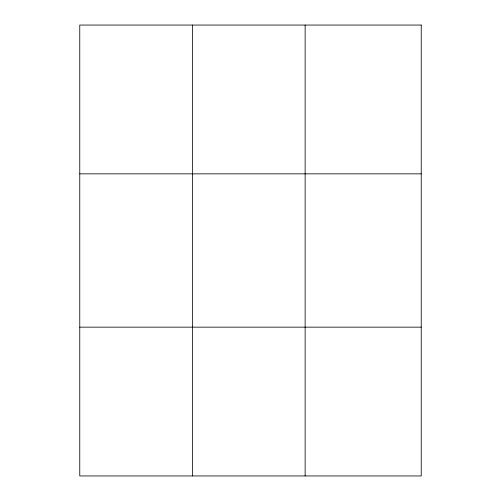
<?xml version="1.0" encoding="UTF-8"?>
<svg xmlns="http://www.w3.org/2000/svg" width="501" height="501" viewBox="0 0 501 501"><rect width="100%" height="100%" fill="white"/><g stroke="black" fill="none" stroke-linecap="round" stroke-linejoin="round"><path stroke-width="0.75" d="M192.453 25.05L192.453 475.95M305.134 25.05L305.134 475.95M79.765 173.847L421.235 173.847M79.765 327.153L421.235 327.153M421.235 25.05L421.235 475.95L79.765 475.95L79.765 25.05L421.235 25.05"/></g></svg>
